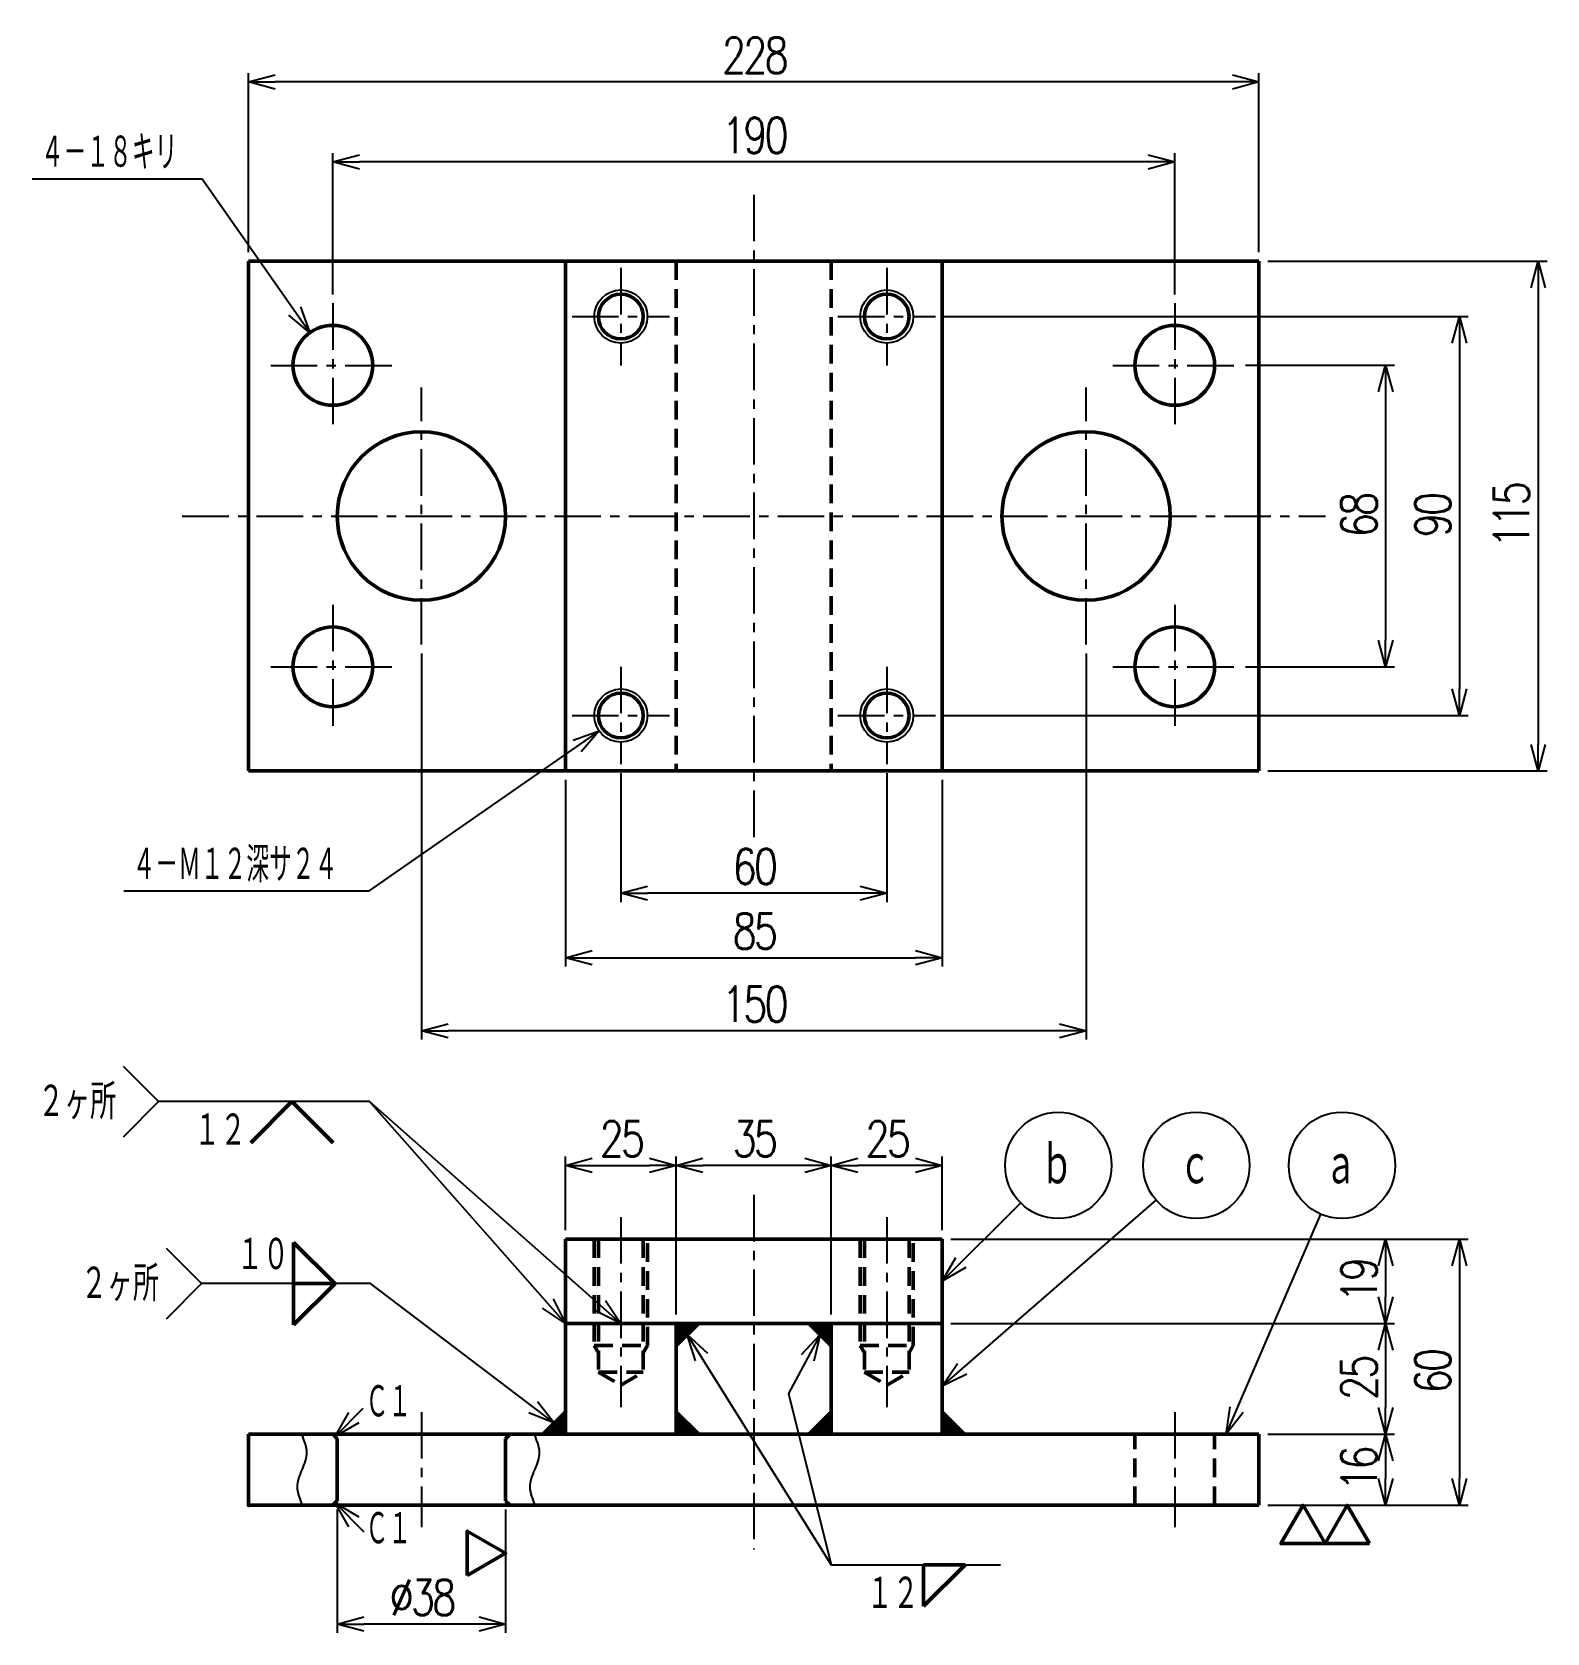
# Model space of a CAD drawing. Header units: millimetres. Extents: x -49 to 293, y -29 to 332.
import ezdxf

# ---------------------------------------------------------------- set-up
doc = ezdxf.new("R2010")
doc.units = ezdxf.units.MM
doc.header["$LTSCALE"] = 0.330709
doc.linetypes.add('CENTER', pattern=[50.8, 31.75, -6.35, 6.35, -6.35])
doc.linetypes.add('DASHED', pattern=[19.05, 12.7, -6.35])
doc.layers.add('NoLayerName_001', color=7, linetype='Continuous')
doc.styles.get("Standard").update_dxf_attribs({"font": 'txt', "bigfont": 'extfont2'})
doc.dimstyles.get("Standard").update_dxf_attribs({"dimtxt": 2.5, "dimasz": 2.5, "dimexe": 1.25, "dimexo": 0.625, "dimtad": 1, "dimdec": 3, "dimzin": 0, "dimdsep": 46, "dimtxsty": 'Standard', "dimcen": 2.5, "dimadec": 0, "dimazin": 0, "dimtfac": 0.75, "dimtdec": 3, "dimtmove": 0, "dimatfit": 3, "dimfxl": 1, "dimarcsym": 0})

# ---------------------------------------------------------------- blocks, each defined once
blk = doc.blocks.new('_OPEN30')
at = {"color": 0, "linetype": 'ByBlock', "lineweight": -2}
for p, q in [((-1, 0.267949), (0, 0)), ((0, 0), (-1, -0.267949)), ((0, 0), (-1, 0))]:
    blk.add_line(p, q, dxfattribs=at)
blk = doc.blocks.new('*D37')
at = {"layer": 'Defpoints', "color": 0}
for p in [(156.5, 60), (156.5, 41), (256.59, 41)]:
    blk.add_point(p, dxfattribs=at)
at = {"layer": 'NoLayerName_001', "color": 0, "linetype": 'Continuous', "lineweight": 25}
for p, q in [((158.5, 60), (258.59, 60)), ((256.59, 54), (256.59, 47)), ((158.5, 41), (258.59, 41))]:
    blk.add_line(p, q, dxfattribs=at)
at = {"layer": 'NoLayerName_001', "color": 0, "lineweight": 25, "xscale": 6, "yscale": 6, "zscale": 6}
for p, rotation in [((256.59, 60), 90), ((256.59, 41), 270)]:
    blk.add_blockref('_OPEN30', p, dxfattribs=dict(at, rotation=rotation))
at = {"layer": 'NoLayerName_001', "color": 2, "lineweight": 50, "insert": (250.59, 50.5), "char_height": 8, "attachment_point": 5, "rotation": 90}
blk.add_mtext('\\W0.8000;\\T0.8750;19', dxfattribs=at)
blk = doc.blocks.new('*D38')
at = {"layer": 'Defpoints', "color": 0}
for p in [(156.5, 41), (228, 16), (256.59, 16)]:
    blk.add_point(p, dxfattribs=at)
at = {"layer": 'NoLayerName_001', "color": 0, "linetype": 'Continuous', "lineweight": 25}
for p, q in [((158.5, 41), (258.59, 41)), ((256.59, 35), (256.59, 22)), ((230, 16), (258.59, 16))]:
    blk.add_line(p, q, dxfattribs=at)
at = {"layer": 'NoLayerName_001', "color": 0, "lineweight": 25, "xscale": 6, "yscale": 6, "zscale": 6}
for p, rotation in [((256.59, 41), 90), ((256.59, 16), 270)]:
    blk.add_blockref('_OPEN30', p, dxfattribs=dict(at, rotation=rotation))
at = {"layer": 'NoLayerName_001', "color": 2, "lineweight": 50, "insert": (250.59, 28.5), "char_height": 8, "attachment_point": 5, "rotation": 90}
blk.add_mtext('\\W0.8000;\\T0.8750;25', dxfattribs=at)
blk = doc.blocks.new('*D39')
at = {"layer": 'Defpoints', "color": 0}
for p in [(228, 16), (228, 0), (256.59, 0)]:
    blk.add_point(p, dxfattribs=at)
at = {"layer": 'NoLayerName_001', "color": 0, "linetype": 'Continuous', "lineweight": 25}
for p, q in [((230, 16), (258.59, 16)), ((256.59, 10), (256.59, 6)), ((230, 0), (258.59, 0))]:
    blk.add_line(p, q, dxfattribs=at)
at = {"layer": 'NoLayerName_001', "color": 0, "lineweight": 25, "xscale": 6, "yscale": 6, "zscale": 6}
for p, rotation in [((256.59, 16), 90), ((256.59, 0), 270)]:
    blk.add_blockref('_OPEN30', p, dxfattribs=dict(at, rotation=rotation))
at = {"layer": 'NoLayerName_001', "color": 2, "lineweight": 50, "insert": (250.59, 8), "char_height": 8, "attachment_point": 5, "rotation": 90}
blk.add_mtext('\\W0.8000;\\T0.8750;16', dxfattribs=at)
blk = doc.blocks.new('*D40')
at = {"layer": 'Defpoints', "color": 0}
for p in [(156.5, 60), (228, 0), (273.23, 0)]:
    blk.add_point(p, dxfattribs=at)
at = {"layer": 'NoLayerName_001', "color": 0, "linetype": 'Continuous', "lineweight": 25}
for p, q in [((158.5, 60), (275.23, 60)), ((273.23, 54), (273.23, 6)), ((230, 0), (275.23, 0))]:
    blk.add_line(p, q, dxfattribs=at)
at = {"layer": 'NoLayerName_001', "color": 0, "lineweight": 25, "xscale": 6, "yscale": 6, "zscale": 6}
for p, rotation in [((273.23, 60), 90), ((273.23, 0), 270)]:
    blk.add_blockref('_OPEN30', p, dxfattribs=dict(at, rotation=rotation))
at = {"layer": 'NoLayerName_001', "color": 2, "lineweight": 50, "insert": (267.23, 30), "char_height": 8, "attachment_point": 5, "rotation": 90}
blk.add_mtext('\\W0.8000;\\T0.8750;60', dxfattribs=at)
blk = doc.blocks.new('*D41')
at = {"layer": 'Defpoints', "color": 0}
for p in [(96.5, 76.66), (96.5, 41), (131.5, 41)]:
    blk.add_point(p, dxfattribs=at)
at = {"layer": 'NoLayerName_001', "color": 0, "linetype": 'Continuous', "lineweight": 25}
for p, q in [((96.5, 43), (96.5, 78.66)), ((125.5, 76.66), (102.5, 76.66)), ((131.5, 43), (131.5, 78.66))]:
    blk.add_line(p, q, dxfattribs=at)
at = {"layer": 'NoLayerName_001', "color": 0, "lineweight": 25, "xscale": 6, "yscale": 6, "zscale": 6, "rotation": 180}
blk.add_blockref('_OPEN30', (96.5, 76.66), dxfattribs=at)
at = {"layer": 'NoLayerName_001', "color": 0, "lineweight": 25, "xscale": 6, "yscale": 6, "zscale": 6}
blk.add_blockref('_OPEN30', (131.5, 76.66), dxfattribs=at)
at = {"layer": 'NoLayerName_001', "color": 2, "lineweight": 50, "insert": (114, 82.66), "char_height": 8, "attachment_point": 5}
blk.add_mtext('\\W0.8000;\\T0.8750;35', dxfattribs=at)
blk = doc.blocks.new('*D42')
at = {"layer": 'Defpoints', "color": 0}
for p in [(96.5, 76.66), (71.5, 60), (96.5, 41)]:
    blk.add_point(p, dxfattribs=at)
at = {"layer": 'NoLayerName_001', "color": 0, "linetype": 'Continuous', "lineweight": 25}
for p, q in [((71.5, 62), (71.5, 78.66)), ((77.5, 76.66), (90.5, 76.66)), ((96.5, 43), (96.5, 78.66))]:
    blk.add_line(p, q, dxfattribs=at)
at = {"layer": 'NoLayerName_001', "color": 0, "lineweight": 25, "xscale": 6, "yscale": 6, "zscale": 6, "rotation": 180}
blk.add_blockref('_OPEN30', (71.5, 76.66), dxfattribs=at)
at = {"layer": 'NoLayerName_001', "color": 0, "lineweight": 25, "xscale": 6, "yscale": 6, "zscale": 6}
blk.add_blockref('_OPEN30', (96.5, 76.66), dxfattribs=at)
at = {"layer": 'NoLayerName_001', "color": 2, "lineweight": 50, "insert": (84, 82.66), "char_height": 8, "attachment_point": 5}
blk.add_mtext('\\W0.8000;\\T0.8750;25', dxfattribs=at)
blk = doc.blocks.new('*D43')
at = {"layer": 'Defpoints', "color": 0}
for p in [(131.5, 76.66), (156.5, 60), (131.5, 41)]:
    blk.add_point(p, dxfattribs=at)
at = {"layer": 'NoLayerName_001', "color": 0, "linetype": 'Continuous', "lineweight": 25}
for p, q in [((131.5, 43), (131.5, 78.66)), ((150.5, 76.66), (137.5, 76.66)), ((156.5, 62), (156.5, 78.66))]:
    blk.add_line(p, q, dxfattribs=at)
at = {"layer": 'NoLayerName_001', "color": 0, "lineweight": 25, "xscale": 6, "yscale": 6, "zscale": 6, "rotation": 180}
blk.add_blockref('_OPEN30', (131.5, 76.66), dxfattribs=at)
at = {"layer": 'NoLayerName_001', "color": 0, "lineweight": 25, "xscale": 6, "yscale": 6, "zscale": 6}
blk.add_blockref('_OPEN30', (156.5, 76.66), dxfattribs=at)
at = {"layer": 'NoLayerName_001', "color": 2, "lineweight": 50, "insert": (144, 82.66), "char_height": 8, "attachment_point": 5}
blk.add_mtext('\\W0.8000;\\T0.8750;25', dxfattribs=at)
blk = doc.blocks.new('*D44')
at = {"layer": 'Defpoints', "color": 0}
for p in [(20, 1), (58, 1), (20, -26.83)]:
    blk.add_point(p, dxfattribs=at)
at = {"layer": 'NoLayerName_001', "color": 0, "linetype": 'Continuous', "lineweight": 25}
for p, q in [((20, -1), (20, -28.83)), ((58, -1), (58, -28.83)), ((52, -26.83), (26, -26.83))]:
    blk.add_line(p, q, dxfattribs=at)
at = {"layer": 'NoLayerName_001', "color": 0, "lineweight": 25, "xscale": 6, "yscale": 6, "zscale": 6}
for p, rotation in [((20, -26.83), 180), ((58, -26.83), 360)]:
    blk.add_blockref('_OPEN30', p, dxfattribs=dict(at, rotation=rotation))
at = {"layer": 'NoLayerName_001', "color": 2, "lineweight": 50, "insert": (39, -20.83), "char_height": 8, "attachment_point": 5}
blk.add_mtext('\\W0.8000;\\T0.8750;%%c38', dxfattribs=at)
blk = doc.blocks.new('SX_FinishSymbol_1')
at = {"color": 0, "linetype": 'ByBlock', "lineweight": -2}
blk.add_lwpolyline([(-0.5, 0.866), (0, 0), (0.5, 0.866)], close=True, dxfattribs=at)
blk = doc.blocks.new('DIM_0008')
at = {"color": 3, "linetype": 'Continuous', "lineweight": 25}
blk.add_line((0, 9.87), (6.51, 3.36), dxfattribs=at)
blk.add_lwpolyline([(3.11, 4.49), (0, 9.87), (5.38, 6.76)], dxfattribs=at)
at = {"color": 2, "linetype": 'Continuous', "lineweight": 50, "width": 0.583333}
blk.add_text('Ｃ１', height=8, dxfattribs=at).set_placement((6.89, 0))
blk = doc.blocks.new('DIM_0009')
at = {"color": 3, "linetype": 'Continuous', "lineweight": 25}
blk.add_line((0, 0), (6.36, 6.36), dxfattribs=at)
blk.add_lwpolyline([(5.38, 3.11), (0, 0), (3.11, 5.38)], dxfattribs=at)
at = {"color": 2, "linetype": 'Continuous', "lineweight": 50, "width": 0.583333}
blk.add_text('Ｃ１', height=8, dxfattribs=at).set_placement((6.9, 3.76))
blk = doc.blocks.new('SX_FinishSymbol_2')
at = {"color": 0, "linetype": 'ByBlock', "lineweight": -2}
for points in [[(-1, 0.866), (-0.5, 0), (0, 0.866)], [(0, 0.866), (0.5, 0), (1, 0.866)]]:
    blk.add_lwpolyline(points, close=True, dxfattribs=at)
blk = doc.blocks.new('JZB_0007')
at = {"layer": 'NoLayerName_001', "color": 7, "linetype": 'Continuous', "lineweight": 50}
for p, q in [((85, 19), (0, 19)), ((0, 0), (0, 19)), ((85, 0), (85, 19)), ((85, 0), (0, 0))]:
    blk.add_line(p, q, dxfattribs=at)
blk = doc.blocks.new('JZB_0008')
at = {"layer": 'NoLayerName_001', "color": 7, "linetype": 'Continuous', "lineweight": 50}
for p, q in [((0, 0), (0, 16)), ((0, 16), (228, 16)), ((228, 0), (228, 16)), ((0, 0), (228, 0))]:
    blk.add_line(p, q, dxfattribs=at)
at = {"layer": 'NoLayerName_001', "color": 3, "linetype": 'Continuous', "lineweight": 25, "start_tangent": (-0.258819, 0.965926), "end_tangent": (-0.258819, 0.965926)}
blk.add_spline([(12.08, 0), (11.01, 4), (12.08, 8), (13.15, 12), (12.08, 16)], degree=3, dxfattribs=at)
blk = doc.blocks.new('JZB_0009')
at = {"layer": 'NoLayerName_001', "color": 7, "linetype": 'Continuous', "lineweight": 50}
for p, q in [((0, 0), (0, 25)), ((25, 25), (25, 0))]:
    blk.add_line(p, q, dxfattribs=at)
blk = doc.blocks.new('JZB_0010')
at = {"layer": 'NoLayerName_001', "color": 7, "linetype": 'Continuous', "lineweight": 50}
for p, q in [((0, 0), (0, 25)), ((25, 25), (25, 0))]:
    blk.add_line(p, q, dxfattribs=at)
blk = doc.blocks.new('JZB_0011')
at = {"layer": 'NoLayerName_001', "color": 4, "linetype": 'CENTER', "lineweight": 25}
blk.add_line((6, 42.92), (6, 0), dxfattribs=at)
at = {"layer": 'NoLayerName_001', "color": 3, "linetype": 'DASHED', "lineweight": 50}
for p, q in [((0, 37.92), (0, 13.92)), ((0.95, 37.92), (0.95, 7.92)), ((11.05, 37.92), (11.05, 7.92)), ((12, 13.92), (12, 37.92)), ((0, 13.92), (12, 13.92)), ((0, 13.92), (0.95, 12.27)), ((12, 13.92), (11.05, 12.27)), ((0.95, 7.92), (6, 5)), ((0.95, 7.92), (11.05, 7.92)), ((6, 5), (11.05, 7.92))]:
    blk.add_line(p, q, dxfattribs=at)
blk = doc.blocks.new('JZB_0012')
at = {"layer": 'NoLayerName_001', "color": 4, "linetype": 'CENTER', "lineweight": 25}
blk.add_line((6, 42.92), (6, 0), dxfattribs=at)
at = {"layer": 'NoLayerName_001', "color": 3, "linetype": 'DASHED', "lineweight": 50}
for p, q in [((0, 37.92), (0, 13.92)), ((0.95, 37.92), (0.95, 7.92)), ((11.05, 37.92), (11.05, 7.92)), ((12, 13.92), (12, 37.92)), ((0, 13.92), (12, 13.92)), ((0, 13.92), (0.95, 12.27)), ((12, 13.92), (11.05, 12.27)), ((0.95, 7.92), (6, 5)), ((0.95, 7.92), (11.05, 7.92)), ((6, 5), (11.05, 7.92))]:
    blk.add_line(p, q, dxfattribs=at)
blk = doc.blocks.new('DIM_0002')
at = {"color": 3, "linetype": 'Continuous', "lineweight": 25}
for points in [[(0, 0), (17.73, 17.68)], [(5.38, 3.1), (0, 0), (3.11, 5.38)]]:
    blk.add_lwpolyline(points, dxfattribs=at)
blk.add_circle((26.22, 26.15), 12, dxfattribs=at)
at = {"color": 2, "linetype": 'Continuous', "lineweight": 50, "width": 0.666667}
blk.add_text('ｂ', height=10, dxfattribs=at).set_placement((22.22, 21.15))
blk = doc.blocks.new('DIM_0003')
at = {"color": 2, "linetype": 'Continuous', "lineweight": 50}
for p, q in [((48, 40.79), (48, 31.49)), ((57.29, 31.49), (48, 40.79)), ((48, 31.49), (57.29, 31.49)), ((48, 31.49), (48, 22.19)), ((57.37, 31.49), (48, 31.49)), ((48, 22.19), (57.37, 31.49))]:
    blk.add_line(p, q, dxfattribs=at)
at = {"color": 3, "linetype": 'Continuous', "lineweight": 25}
for points in [[(19.2, 39.49), (27.2, 31.49), (19.2, 23.49)], [(106.85, 0), (65.37, 31.49), (27.2, 31.49)], [(103.04, 4.91), (106.85, 0), (101.1, 2.35)]]:
    blk.add_lwpolyline(points, dxfattribs=at)
at = {"color": 2, "linetype": 'Continuous', "lineweight": 50, "width": 0.666667}
for s, p in [('１０', (35.2, 33.99)), ('２ヶ所', (0, 27.49))]:
    blk.add_text(s, height=8, dxfattribs=at).set_placement(p)
blk = doc.blocks.new('DIM_0004')
at = {"color": 3, "linetype": 'Continuous', "lineweight": 25}
for points in [[(0, 0), (21.42, 49.64)], [(3.85, 4.87), (0, 0), (0.9, 6.15)]]:
    blk.add_lwpolyline(points, dxfattribs=at)
blk.add_circle((26.17, 60.66), 12, dxfattribs=at)
at = {"color": 2, "linetype": 'Continuous', "lineweight": 50, "width": 0.666667}
blk.add_text('ａ', height=10, dxfattribs=at).set_placement((22.17, 55.66))
blk = doc.blocks.new('DIM_0005')
at = {"color": 2, "linetype": 'Continuous', "lineweight": 50}
for p, q in [((57.29, 50.04), (48, 40.74)), ((66.58, 40.74), (57.29, 50.04))]:
    blk.add_line(p, q, dxfattribs=at)
at = {"color": 3, "linetype": 'Continuous', "lineweight": 25}
for points in [[(19.2, 58.04), (27.2, 50.04), (19.2, 42.04)], [(119, 0), (74.75, 50.04), (27.2, 50.04)], [(131.5, 0), (74.75, 50.04)], [(116.23, 5.56), (119, 0), (113.82, 3.43)], [(128.07, 5.17), (131.5, 0), (125.94, 2.76)]]:
    blk.add_lwpolyline(points, dxfattribs=at)
at = {"color": 2, "linetype": 'Continuous', "lineweight": 50, "width": 0.666667}
for s, p in [('２ヶ所', (0, 46.04)), ('１２', (35.2, 39.54))]:
    blk.add_text(s, height=8, dxfattribs=at).set_placement(p)
blk = doc.blocks.new('DIM_0006')
at = {"color": 2, "linetype": 'Continuous', "lineweight": 50}
for p, q in [((53.3, 10.5), (53.3, 1.2)), ((62.67, 10.5), (53.3, 10.5)), ((53.3, 1.2), (62.67, 10.5))]:
    blk.add_line(p, q, dxfattribs=at)
at = {"color": 3, "linetype": 'Continuous', "lineweight": 25}
for points in [[(1.82, 56.51), (0, 62.45), (4.55, 58.22)], [(0, 62.45), (32.5, 10.5), (70.67, 10.5)], [(30, 62.45), (22.85, 49.16), (32.5, 10.5)], [(25.74, 57.93), (30, 62.45), (28.57, 56.41)]]:
    blk.add_lwpolyline(points, dxfattribs=at)
at = {"color": 2, "linetype": 'Continuous', "lineweight": 50, "width": 0.666667}
blk.add_text('１２', height=8, dxfattribs=at).set_placement((40.5, 0))
blk = doc.blocks.new('DIM_0007')
at = {"color": 3, "linetype": 'Continuous', "lineweight": 25}
for points in [[(0, 0), (48.33, 41.97)], [(5.58, 2.72), (0, 0), (3.48, 5.15)]]:
    blk.add_lwpolyline(points, dxfattribs=at)
blk.add_circle((57.39, 49.84), 12, dxfattribs=at)
at = {"color": 2, "linetype": 'Continuous', "lineweight": 50, "width": 0.666667}
blk.add_text('ｃ', height=10, dxfattribs=at).set_placement((53.39, 44.84))
blk = doc.blocks.new('*D49')
at = {"layer": 'Defpoints', "color": 0}
for p in [(71.5, 165.63), (156.5, 165.63), (156.5, 123.48)]:
    blk.add_point(p, dxfattribs=at)
at = {"layer": 'NoLayerName_001', "color": 0, "linetype": 'Continuous', "lineweight": 25}
for p, q in [((71.5, 163.63), (71.5, 121.48)), ((156.5, 163.63), (156.5, 121.48)), ((77.5, 123.48), (150.5, 123.48))]:
    blk.add_line(p, q, dxfattribs=at)
at = {"layer": 'NoLayerName_001', "color": 0, "lineweight": 25, "xscale": 6, "yscale": 6, "zscale": 6, "rotation": 180}
blk.add_blockref('_OPEN30', (71.5, 123.48), dxfattribs=at)
at = {"layer": 'NoLayerName_001', "color": 0, "lineweight": 25, "xscale": 6, "yscale": 6, "zscale": 6}
blk.add_blockref('_OPEN30', (156.5, 123.48), dxfattribs=at)
at = {"layer": 'NoLayerName_001', "color": 2, "lineweight": 50, "insert": (114, 129.48), "char_height": 8, "attachment_point": 5}
blk.add_mtext('\\W0.8000;\\T0.8750;85', dxfattribs=at)
blk = doc.blocks.new('*D50')
at = {"layer": 'Defpoints', "color": 0}
for p in [(39, 194.13), (189, 194.13), (39, 107.01)]:
    blk.add_point(p, dxfattribs=at)
at = {"layer": 'NoLayerName_001', "color": 0, "linetype": 'Continuous', "lineweight": 25}
for p, q in [((39, 192.13), (39, 105.01)), ((189, 192.13), (189, 105.01)), ((183, 107.01), (45, 107.01))]:
    blk.add_line(p, q, dxfattribs=at)
at = {"layer": 'NoLayerName_001', "color": 0, "lineweight": 25, "xscale": 6, "yscale": 6, "zscale": 6}
for p, rotation in [((39, 107.01), 180), ((189, 107.01), 360)]:
    blk.add_blockref('_OPEN30', p, dxfattribs=dict(at, rotation=rotation))
at = {"layer": 'NoLayerName_001', "color": 2, "lineweight": 50, "insert": (114, 113.01), "char_height": 8, "attachment_point": 5}
blk.add_mtext('\\W0.8000;\\T0.8750;150', dxfattribs=at)
blk = doc.blocks.new('*D51')
at = {"layer": 'Defpoints', "color": 0}
for p in [(223, 257.13), (223, 189.13), (256.59, 189.13)]:
    blk.add_point(p, dxfattribs=at)
at = {"layer": 'NoLayerName_001', "color": 0, "linetype": 'Continuous', "lineweight": 25}
for p, q in [((225, 257.13), (258.59, 257.13)), ((256.59, 251.13), (256.59, 195.13)), ((225, 189.13), (258.59, 189.13))]:
    blk.add_line(p, q, dxfattribs=at)
at = {"layer": 'NoLayerName_001', "color": 0, "lineweight": 25, "xscale": 6, "yscale": 6, "zscale": 6}
for p, rotation in [((256.59, 257.13), 90), ((256.59, 189.13), 270)]:
    blk.add_blockref('_OPEN30', p, dxfattribs=dict(at, rotation=rotation))
at = {"layer": 'NoLayerName_001', "color": 2, "lineweight": 50, "insert": (250.59, 223.13), "char_height": 8, "attachment_point": 5, "rotation": 90}
blk.add_mtext('\\W0.8000;\\T0.8750;68', dxfattribs=at)
blk = doc.blocks.new('*D52')
at = {"layer": 'Defpoints', "color": 0}
for p in [(155, 268.13), (155, 178.13), (273.23, 178.13)]:
    blk.add_point(p, dxfattribs=at)
at = {"layer": 'NoLayerName_001', "color": 0, "linetype": 'Continuous', "lineweight": 25}
for p, q in [((157, 268.13), (275.23, 268.13)), ((273.23, 262.13), (273.23, 184.13)), ((157, 178.13), (275.23, 178.13))]:
    blk.add_line(p, q, dxfattribs=at)
at = {"layer": 'NoLayerName_001', "color": 0, "lineweight": 25, "xscale": 6, "yscale": 6, "zscale": 6}
for p, rotation in [((273.23, 268.13), 90), ((273.23, 178.13), 270)]:
    blk.add_blockref('_OPEN30', p, dxfattribs=dict(at, rotation=rotation))
at = {"layer": 'NoLayerName_001', "color": 2, "lineweight": 50, "insert": (267.23, 223.13), "char_height": 8, "attachment_point": 5, "rotation": 90}
blk.add_mtext('\\W0.8000;\\T0.8750;90', dxfattribs=at)
blk = doc.blocks.new('*D53')
at = {"layer": 'Defpoints', "color": 0}
for p in [(228, 280.63), (228, 165.63), (291.01, 165.63)]:
    blk.add_point(p, dxfattribs=at)
at = {"layer": 'NoLayerName_001', "color": 0, "linetype": 'Continuous', "lineweight": 25}
for p, q in [((230, 280.63), (293.01, 280.63)), ((291.01, 274.63), (291.01, 171.63)), ((230, 165.63), (293.01, 165.63))]:
    blk.add_line(p, q, dxfattribs=at)
at = {"layer": 'NoLayerName_001', "color": 0, "lineweight": 25, "xscale": 6, "yscale": 6, "zscale": 6}
for p, rotation in [((291.01, 280.63), 90), ((291.01, 165.63), 270)]:
    blk.add_blockref('_OPEN30', p, dxfattribs=dict(at, rotation=rotation))
at = {"layer": 'NoLayerName_001', "color": 2, "lineweight": 50, "insert": (285.01, 223.13), "char_height": 8, "attachment_point": 5, "rotation": 90}
blk.add_mtext('\\W0.8000;\\T0.8750;115', dxfattribs=at)
blk = doc.blocks.new('DIM_0010')
at = {"color": 3, "linetype": 'Continuous', "lineweight": 25}
for points in [[(62.72, 0), (38.4, 34.65), (0, 34.65)], [(60.59, 5.83), (62.72, 0), (57.95, 3.99)]]:
    blk.add_lwpolyline(points, dxfattribs=at)
at = {"color": 2, "linetype": 'Continuous', "lineweight": 50, "width": 0.583333}
blk.add_text('４－１８キリ', height=8, dxfattribs=at).set_placement((2, 36.65))
blk = doc.blocks.new('DIM_0011')
at = {"color": 3, "linetype": 'Continuous', "lineweight": 25}
for points in [[(107.26, 36.2), (55.2, 0), (0, 0)], [(101.41, 34.1), (107.26, 36.2), (103.25, 31.46)]]:
    blk.add_lwpolyline(points, dxfattribs=at)
at = {"color": 2, "linetype": 'Continuous', "lineweight": 50, "width": 0.583333}
blk.add_text('４－Ｍ１２深サ２４', height=8, dxfattribs=at).set_placement((2, 2))
blk = doc.blocks.new('*D56')
at = {"layer": 'Defpoints', "color": 0}
for p in [(19, 303.01), (19, 271.13), (209, 271.13)]:
    blk.add_point(p, dxfattribs=at)
at = {"layer": 'NoLayerName_001', "color": 0, "linetype": 'Continuous', "lineweight": 25}
for p, q in [((19, 273.13), (19, 305.01)), ((209, 273.13), (209, 305.01)), ((203, 303.01), (25, 303.01))]:
    blk.add_line(p, q, dxfattribs=at)
at = {"layer": 'NoLayerName_001', "color": 0, "lineweight": 25, "xscale": 6, "yscale": 6, "zscale": 6, "rotation": 180}
blk.add_blockref('_OPEN30', (19, 303.01), dxfattribs=at)
at = {"layer": 'NoLayerName_001', "color": 0, "lineweight": 25, "xscale": 6, "yscale": 6, "zscale": 6}
blk.add_blockref('_OPEN30', (209, 303.01), dxfattribs=at)
at = {"layer": 'NoLayerName_001', "color": 2, "lineweight": 50, "insert": (114, 309.01), "char_height": 8, "attachment_point": 5}
blk.add_mtext('\\W0.8000;\\T0.8750;190', dxfattribs=at)
blk = doc.blocks.new('*D57')
at = {"layer": 'Defpoints', "color": 0}
for p in [(0, 321.07), (0, 280.63), (228, 280.63)]:
    blk.add_point(p, dxfattribs=at)
at = {"layer": 'NoLayerName_001', "color": 0, "linetype": 'Continuous', "lineweight": 25}
for p, q in [((0, 282.63), (0, 323.07)), ((228, 282.63), (228, 323.07)), ((222, 321.07), (6, 321.07))]:
    blk.add_line(p, q, dxfattribs=at)
at = {"layer": 'NoLayerName_001', "color": 0, "lineweight": 25, "xscale": 6, "yscale": 6, "zscale": 6, "rotation": 180}
blk.add_blockref('_OPEN30', (0, 321.07), dxfattribs=at)
at = {"layer": 'NoLayerName_001', "color": 0, "lineweight": 25, "xscale": 6, "yscale": 6, "zscale": 6}
blk.add_blockref('_OPEN30', (228, 321.07), dxfattribs=at)
at = {"layer": 'NoLayerName_001', "color": 2, "lineweight": 50, "insert": (114, 327.07), "char_height": 8, "attachment_point": 5}
blk.add_mtext('\\W0.8000;\\T0.8750;228', dxfattribs=at)
blk = doc.blocks.new('*D58')
at = {"layer": 'Defpoints', "color": 0}
for p in [(84, 167.13), (144, 167.13), (84, 138.06)]:
    blk.add_point(p, dxfattribs=at)
at = {"layer": 'NoLayerName_001', "color": 0, "linetype": 'Continuous', "lineweight": 25}
for p, q in [((84, 165.13), (84, 136.06)), ((144, 165.13), (144, 136.06)), ((138, 138.06), (90, 138.06))]:
    blk.add_line(p, q, dxfattribs=at)
at = {"layer": 'NoLayerName_001', "color": 0, "lineweight": 25, "xscale": 6, "yscale": 6, "zscale": 6, "rotation": 180}
blk.add_blockref('_OPEN30', (84, 138.06), dxfattribs=at)
at = {"layer": 'NoLayerName_001', "color": 0, "lineweight": 25, "xscale": 6, "yscale": 6, "zscale": 6}
blk.add_blockref('_OPEN30', (144, 138.06), dxfattribs=at)
at = {"layer": 'NoLayerName_001', "color": 2, "lineweight": 50, "insert": (114, 144.06), "char_height": 8, "attachment_point": 5}
blk.add_mtext('\\W0.8000;\\T0.8750;60', dxfattribs=at)
blk = doc.blocks.new('JZB_0013')
at = {"layer": 'NoLayerName_001', "color": 7, "linetype": 'Continuous', "lineweight": 50}
for p, q in [((0, 0), (0, 115)), ((0, 115), (85, 115)), ((85, 115), (85, 0)), ((85, 0), (0, 0))]:
    blk.add_line(p, q, dxfattribs=at)
blk = doc.blocks.new('JZB_0014')
at = {"layer": 'NoLayerName_001', "color": 7, "linetype": 'Continuous', "lineweight": 50}
for p, q in [((0, 0), (0, 115)), ((0, 115), (71.5, 115)), ((156.5, 115), (228, 115)), ((228, 115), (228, 0)), ((71.5, 0), (0, 0)), ((228, 0), (156.5, 0))]:
    blk.add_line(p, q, dxfattribs=at)
for centre in [(39, 57.5), (189, 57.5)]:
    blk.add_circle(centre, 19, dxfattribs=at)
blk = doc.blocks.new('JZB_0015')
at = {"layer": 'NoLayerName_001', "color": 3, "linetype": 'DASHED', "lineweight": 50}
blk.add_line((0, 115), (0, 0), dxfattribs=at)
blk = doc.blocks.new('JZB_0016')
at = {"layer": 'NoLayerName_001', "color": 3, "linetype": 'DASHED', "lineweight": 50}
blk.add_line((0, 115), (0, 0), dxfattribs=at)
blk = doc.blocks.new('JZB_0017')
at = {"layer": 'NoLayerName_001', "color": 4, "linetype": 'CENTER', "lineweight": 25}
for p, q in [((11, 22), (11, 0)), ((0, 11), (22, 11))]:
    blk.add_line(p, q, dxfattribs=at)
at = {"layer": 'NoLayerName_001', "color": 3, "linetype": 'Continuous', "lineweight": 25}
blk.add_circle((11, 11), 6, dxfattribs=at)
at = {"layer": 'NoLayerName_001', "color": 7, "linetype": 'Continuous', "lineweight": 50}
blk.add_circle((11, 11), 5.05, dxfattribs=at)
blk = doc.blocks.new('JZB_0018')
at = {"layer": 'NoLayerName_001', "color": 4, "linetype": 'CENTER', "lineweight": 25}
for p, q in [((11, 22), (11, 0)), ((0, 11), (22, 11))]:
    blk.add_line(p, q, dxfattribs=at)
at = {"layer": 'NoLayerName_001', "color": 3, "linetype": 'Continuous', "lineweight": 25}
blk.add_circle((11, 11), 6, dxfattribs=at)
at = {"layer": 'NoLayerName_001', "color": 7, "linetype": 'Continuous', "lineweight": 50}
blk.add_circle((11, 11), 5.05, dxfattribs=at)
blk = doc.blocks.new('JZB_0019')
at = {"layer": 'NoLayerName_001', "color": 4, "linetype": 'CENTER', "lineweight": 25}
for p, q in [((11, 22), (11, 0)), ((0, 11), (22, 11))]:
    blk.add_line(p, q, dxfattribs=at)
at = {"layer": 'NoLayerName_001', "color": 3, "linetype": 'Continuous', "lineweight": 25}
blk.add_circle((11, 11), 6, dxfattribs=at)
at = {"layer": 'NoLayerName_001', "color": 7, "linetype": 'Continuous', "lineweight": 50}
blk.add_circle((11, 11), 5.05, dxfattribs=at)
blk = doc.blocks.new('JZB_0020')
at = {"layer": 'NoLayerName_001', "color": 4, "linetype": 'CENTER', "lineweight": 25}
for p, q in [((11, 22), (11, 0)), ((0, 11), (22, 11))]:
    blk.add_line(p, q, dxfattribs=at)
at = {"layer": 'NoLayerName_001', "color": 3, "linetype": 'Continuous', "lineweight": 25}
blk.add_circle((11, 11), 6, dxfattribs=at)
at = {"layer": 'NoLayerName_001', "color": 7, "linetype": 'Continuous', "lineweight": 50}
blk.add_circle((11, 11), 5.05, dxfattribs=at)
blk = doc.blocks.new('JZB_0021')
at = {"layer": 'NoLayerName_001', "color": 4, "linetype": 'CENTER', "lineweight": 25}
for p, q in [((14, 28), (14, 0)), ((0, 14), (28, 14))]:
    blk.add_line(p, q, dxfattribs=at)
at = {"layer": 'NoLayerName_001', "color": 7, "linetype": 'Continuous', "lineweight": 50}
blk.add_circle((14, 14), 9, dxfattribs=at)
blk = doc.blocks.new('JZB_0022')
at = {"layer": 'NoLayerName_001', "color": 4, "linetype": 'CENTER', "lineweight": 25}
for p, q in [((14, 28), (14, 0)), ((0, 14), (28, 14))]:
    blk.add_line(p, q, dxfattribs=at)
at = {"layer": 'NoLayerName_001', "color": 7, "linetype": 'Continuous', "lineweight": 50}
blk.add_circle((14, 14), 9, dxfattribs=at)
blk = doc.blocks.new('JZB_0023')
at = {"layer": 'NoLayerName_001', "color": 4, "linetype": 'CENTER', "lineweight": 25}
for p, q in [((14, 28), (14, 0)), ((0, 14), (28, 14))]:
    blk.add_line(p, q, dxfattribs=at)
at = {"layer": 'NoLayerName_001', "color": 7, "linetype": 'Continuous', "lineweight": 50}
blk.add_circle((14, 14), 9, dxfattribs=at)
blk = doc.blocks.new('JZB_0024')
at = {"layer": 'NoLayerName_001', "color": 4, "linetype": 'CENTER', "lineweight": 25}
for p, q in [((14, 28), (14, 0)), ((0, 14), (28, 14))]:
    blk.add_line(p, q, dxfattribs=at)
at = {"layer": 'NoLayerName_001', "color": 7, "linetype": 'Continuous', "lineweight": 50}
blk.add_circle((14, 14), 9, dxfattribs=at)

msp = doc.modelspace()

# ---------------------------------------------------------------- hatches: boundary and pattern name
at = {"layer": 'NoLayerName_001', "linetype": 'Continuous', "lineweight": 25}
h = msp.add_hatch(dxfattribs=at)
h.set_pattern_fill('ANSI31', color=6, scale=0.0315, angle=270)
h.paths.add_polyline_path([(96.5, 36), (101.5, 41), (96.5, 41)])
h = msp.add_hatch(dxfattribs=at)
h.set_pattern_fill('ANSI31', color=6, scale=0.0315, angle=180)
h.paths.add_polyline_path([(131.5, 36), (126.5, 41), (131.5, 41)])
h = msp.add_hatch(dxfattribs=at)
h.set_pattern_fill('ANSI31', color=6, scale=0.0315, angle=90)
h.paths.add_polyline_path([(71.5, 21), (66.5, 16), (71.5, 16)])
h = msp.add_hatch(dxfattribs=at)
h.set_pattern_fill('ANSI31', color=6, scale=0.0315, angle=5.6e-13)
h.paths.add_polyline_path([(96.5, 21), (101.5, 16), (96.5, 16)])
h = msp.add_hatch(dxfattribs=at)
h.set_pattern_fill('ANSI31', color=6, scale=0.0315, angle=90)
h.paths.add_polyline_path([(131.5, 21), (126.5, 16), (131.5, 16)])
h = msp.add_hatch(dxfattribs=at)
h.set_pattern_fill('ANSI31', color=6, scale=0.0315, angle=5.6e-13)
h.paths.add_polyline_path([(156.5, 21), (161.5, 16), (156.5, 16)])

# ---------------------------------------------------------------- linework, layer by layer
at = {"layer": 'NoLayerName_001', "color": 4, "linetype": 'CENTER', "lineweight": 25}
for p, q in [((114, 295.6266), (114, 150.6266)), ((39, 194.1266), (39, 252.1266)), ((189, 194.1266), (189, 252.1266)), ((-15, 223.1266), (243, 223.1266)), ((114, 70), (114, -10)), ((39, 21), (39, -5)), ((209, 21), (209, -5))]:
    msp.add_line(p, q, dxfattribs=at)
at = {"layer": 'NoLayerName_001', "color": 6, "linetype": 'Continuous', "lineweight": 50}
for p, q in [((96.5, 36), (101.5, 41)), ((131.5, 36), (126.5, 41)), ((71.5, 21), (66.5, 16)), ((96.5, 21), (101.5, 16)), ((131.5, 21), (126.5, 16)), ((156.5, 21), (161.5, 16))]:
    msp.add_line(p, q, dxfattribs=at)
at = {"layer": 'NoLayerName_001', "color": 7, "linetype": 'Continuous', "lineweight": 50}
for p, q in [((20, 15), (19, 16)), ((20, 1), (20, 15)), ((58, 15), (59, 16)), ((58, 1), (58, 15)), ((20, 1), (19, 0)), ((58, 1), (59, 0))]:
    msp.add_line(p, q, dxfattribs=at)
at = {"layer": 'NoLayerName_001', "color": 3, "linetype": 'DASHED', "lineweight": 50}
for p, q in [((200, 0), (200, 16)), ((218, 0), (218, 16))]:
    msp.add_line(p, q, dxfattribs=at)
at = {"layer": 'NoLayerName_001', "color": 3, "linetype": 'Continuous', "lineweight": 25, "start_tangent": (-0.25881905, 0.96592583), "end_tangent": (-0.25881905, 0.96592583)}
msp.add_spline([(64.5906, 0), (63.5188, 4), (64.5906, 8), (65.6624, 12), (64.5906, 16)], degree=3, dxfattribs=at)
at = {"layer": 'NoLayerName_001', "color": 7, "linetype": 'Continuous', "lineweight": 50}
msp.add_point((0, 0), dxfattribs=at)

# ---------------------------------------------------------------- block references
at = {"layer": 'NoLayerName_001', "color": 3, "linetype": 'Continuous', "lineweight": 25}
for name, p in [('DIM_0010', (-48.8878, 264.4933)), ('DIM_0011', (-28.1816, 138.4984)), ('DIM_0005', (-47.5037, 41)), ('DIM_0002', (156.5, 50.5054)), ('DIM_0007', (156.5, 26.8173)), ('DIM_0004', (220.5796, 16)), ('DIM_0003', (-37.8459, 18.5)), ('DIM_0006', (99, -23.9533)), ('DIM_0009', (19.5, 15.5)), ('DIM_0008', (19.5, -9.3685))]:
    msp.add_blockref(name, p, dxfattribs=at)
at = {"layer": 'NoLayerName_001'}
for name, p in [('JZB_0014', (0, 165.6266)), ('JZB_0013', (71.5, 165.6266)), ('JZB_0019', (73, 257.1266)), ('JZB_0016', (96.5, 165.6266)), ('JZB_0015', (131.5, 165.6266)), ('JZB_0020', (133, 257.1266)), ('JZB_0024', (5, 243.1266)), ('JZB_0023', (195, 243.1266)), ('JZB_0022', (5, 175.1266)), ('JZB_0021', (195, 175.1266)), ('JZB_0017', (73, 167.1266)), ('JZB_0018', (133, 167.1266)), ('JZB_0012', (78, 22.0844)), ('JZB_0011', (138, 22.0844)), ('JZB_0007', (71.5, 41)), ('JZB_0010', (71.5, 16)), ('JZB_0009', (131.5, 16)), ('JZB_0008', (0, 0))]:
    msp.add_blockref(name, p, dxfattribs=at)
at = {"layer": 'NoLayerName_001', "color": 1, "lineweight": 50}
for name, p, xscale, yscale, zscale, rotation in [('SX_FinishSymbol_2', (242.948, 0), 9.999999999999996, 9.999999999999996, 9.999999999999996, 180), ('SX_FinishSymbol_1', (58, -10.8532), 10, 10, 10, 89.99999999999999)]:
    msp.add_blockref(name, p, dxfattribs=dict(at, xscale=xscale, yscale=yscale, zscale=zscale, rotation=rotation))

# ---------------------------------------------------------------- dimensions: what is measured, and where the dimension line sits
at = {"layer": 'NoLayerName_001', "color": 3, "linetype": 'Continuous', "lineweight": 50}
for base, p1, p2, angle, override, picture, middle in [((0, 321.0702), (228, 280.6266), (0, 280.6266), 180, {"dimtxt": 8, "dimasz": 6, "dimexe": 2, "dimexo": 2, "dimgap": 2, "dimzin": 8, "dimblk": 'OPEN30', "dimclrd": 0, "dimclre": 0, "dimclrt": 2, "dimtp": 0, "dimtm": 0, "dimlwd": 25, "dimlwe": 25}, '*D57', (114, 321.0702)), ((19, 303.0144), (209, 271.1266), (19, 271.1266), 180, {"dimtxt": 8, "dimasz": 6, "dimexe": 2, "dimexo": 2, "dimgap": 2, "dimzin": 8, "dimblk": 'OPEN30', "dimclrd": 0, "dimclre": 0, "dimclrt": 2, "dimtp": 0, "dimtm": 0, "dimlwd": 25, "dimlwe": 25}, '*D56', (114, 303.0144)), ((291.0073, 165.6266), (228, 280.6266), (228, 165.6266), 270, {"dimtxt": 8, "dimasz": 6, "dimexe": 2, "dimexo": 2, "dimgap": 2, "dimzin": 8, "dimblk": 'OPEN30', "dimclrd": 0, "dimclre": 0, "dimclrt": 2, "dimtp": 0, "dimtm": 0, "dimlwd": 25, "dimlwe": 25}, '*D53', (291.0073, 223.1266)), ((273.2336, 178.1266), (155, 268.1266), (155, 178.1266), 270, {"dimtxt": 8, "dimasz": 6, "dimexe": 2, "dimexo": 2, "dimgap": 2, "dimzin": 8, "dimblk": 'OPEN30', "dimclrd": 0, "dimclre": 0, "dimclrt": 2, "dimtp": 0, "dimtm": 0, "dimlwd": 25, "dimlwe": 25}, '*D52', (273.2336, 223.1266)), ((256.5884, 189.1266), (223, 257.1266), (223, 189.1266), 270, {"dimtxt": 8, "dimasz": 6, "dimexe": 2, "dimexo": 2, "dimgap": 2, "dimzin": 8, "dimblk": 'OPEN30', "dimclrd": 0, "dimclre": 0, "dimclrt": 2, "dimtp": 0, "dimtm": 0, "dimlwd": 25, "dimlwe": 25}, '*D51', (256.5884, 223.1266)), ((39, 107.0072), (189, 194.1266), (39, 194.1266), 180, {"dimtxt": 8, "dimasz": 6, "dimexe": 2, "dimexo": 2, "dimgap": 2, "dimzin": 8, "dimblk": 'OPEN30', "dimclrd": 0, "dimclre": 0, "dimclrt": 2, "dimtp": 0, "dimtm": 0, "dimlwd": 25, "dimlwe": 25}, '*D50', (114, 107.0072)), ((84, 138.0554), (144, 167.1266), (84, 167.1266), 180, {"dimtxt": 8, "dimasz": 6, "dimexe": 2, "dimexo": 2, "dimgap": 2, "dimzin": 8, "dimblk": 'OPEN30', "dimclrd": 0, "dimclre": 0, "dimclrt": 2, "dimtp": 0, "dimtm": 0, "dimlwd": 25, "dimlwe": 25}, '*D58', (114, 138.0554)), ((96.5, 76.6577), (131.5, 41), (96.5, 41), 180, {"dimtxt": 8, "dimasz": 6, "dimexe": 2, "dimexo": 2, "dimgap": 2, "dimzin": 8, "dimblk": 'OPEN30', "dimclrd": 0, "dimclre": 0, "dimclrt": 2, "dimtp": 0, "dimtm": 0, "dimlwd": 25, "dimlwe": 25}, '*D41', (114, 76.6577)), ((131.5, 76.6577), (156.5, 60), (131.5, 41), 180, {"dimtxt": 8, "dimasz": 6, "dimexe": 2, "dimexo": 2, "dimgap": 2, "dimzin": 8, "dimblk": 'OPEN30', "dimclrd": 0, "dimclre": 0, "dimclrt": 2, "dimtp": 0, "dimtm": 0, "dimlwd": 25, "dimlwe": 25}, '*D43', (144, 76.6577)), ((256.5884, 41), (156.5, 60), (156.5, 41), 270, {"dimtxt": 8, "dimasz": 6, "dimexe": 2, "dimexo": 2, "dimgap": 2, "dimzin": 8, "dimblk": 'OPEN30', "dimclrd": 0, "dimclre": 0, "dimclrt": 2, "dimtp": 0, "dimtm": 0, "dimlwd": 25, "dimlwe": 25}, '*D37', (256.5884, 50.5)), ((273.2336, 0), (156.5, 60), (228, 0), 270, {"dimtxt": 8, "dimasz": 6, "dimexe": 2, "dimexo": 2, "dimgap": 2, "dimzin": 8, "dimblk": 'OPEN30', "dimclrd": 0, "dimclre": 0, "dimclrt": 2, "dimtp": 0, "dimtm": 0, "dimlwd": 25, "dimlwe": 25}, '*D40', (273.2336, 30)), ((256.5884, 16), (156.5, 41), (228, 16), 270, {"dimtxt": 8, "dimasz": 6, "dimexe": 2, "dimexo": 2, "dimgap": 2, "dimzin": 8, "dimblk": 'OPEN30', "dimclrd": 0, "dimclre": 0, "dimclrt": 2, "dimtp": 0, "dimtm": 0, "dimlwd": 25, "dimlwe": 25}, '*D38', (256.5884, 28.5)), ((256.5884, 0), (228, 16), (228, 0), 270, {"dimtxt": 8, "dimasz": 6, "dimexe": 2, "dimexo": 2, "dimgap": 2, "dimzin": 8, "dimblk": 'OPEN30', "dimclrd": 0, "dimclre": 0, "dimclrt": 2, "dimtp": 0, "dimtm": 0, "dimlwd": 25, "dimlwe": 25}, '*D39', (256.5884, 8)), ((20, -26.8326), (58, 1), (20, 1), 180, {"dimtxt": 8, "dimasz": 6, "dimexe": 2, "dimexo": 2, "dimgap": 2, "dimzin": 8, "dimpost": '%%c<>', "dimblk": 'OPEN30', "dimclrd": 0, "dimclre": 0, "dimclrt": 2, "dimtp": 0, "dimtm": 0, "dimlwd": 25, "dimlwe": 25}, '*D44', (39, -26.8326))]:
    dim = msp.add_linear_dim(base=base, p1=p1, p2=p2, angle=angle, text='\\W0.8000;\\T0.8750;<>', dimstyle='Standard', override=override, dxfattribs=at)
    dim.commit()
    dim.dimension.update_dxf_attribs({"geometry": picture, "text_midpoint": middle, "dimtype": 160})
for base, p1, p2, picture, middle in [((156.5, 123.4831), (71.5, 165.6266), (156.5, 165.6266), '*D49', (114, 123.4831)), ((96.5, 76.6577), (71.5, 60), (96.5, 41), '*D42', (84, 76.6577))]:
    dim = msp.add_linear_dim(base=base, p1=p1, p2=p2, text='\\W0.8000;\\T0.8750;<>', dimstyle='Standard', override={"dimtxt": 8, "dimasz": 6, "dimexe": 2, "dimexo": 2, "dimgap": 2, "dimzin": 8, "dimblk": 'OPEN30', "dimclrd": 0, "dimclre": 0, "dimclrt": 2, "dimtp": 0, "dimtm": 0, "dimlwd": 25, "dimlwe": 25}, dxfattribs=at)
    dim.commit()
    dim.dimension.update_dxf_attribs({"geometry": picture, "text_midpoint": middle, "dimtype": 160})

doc.saveas('drawing.dxf')
